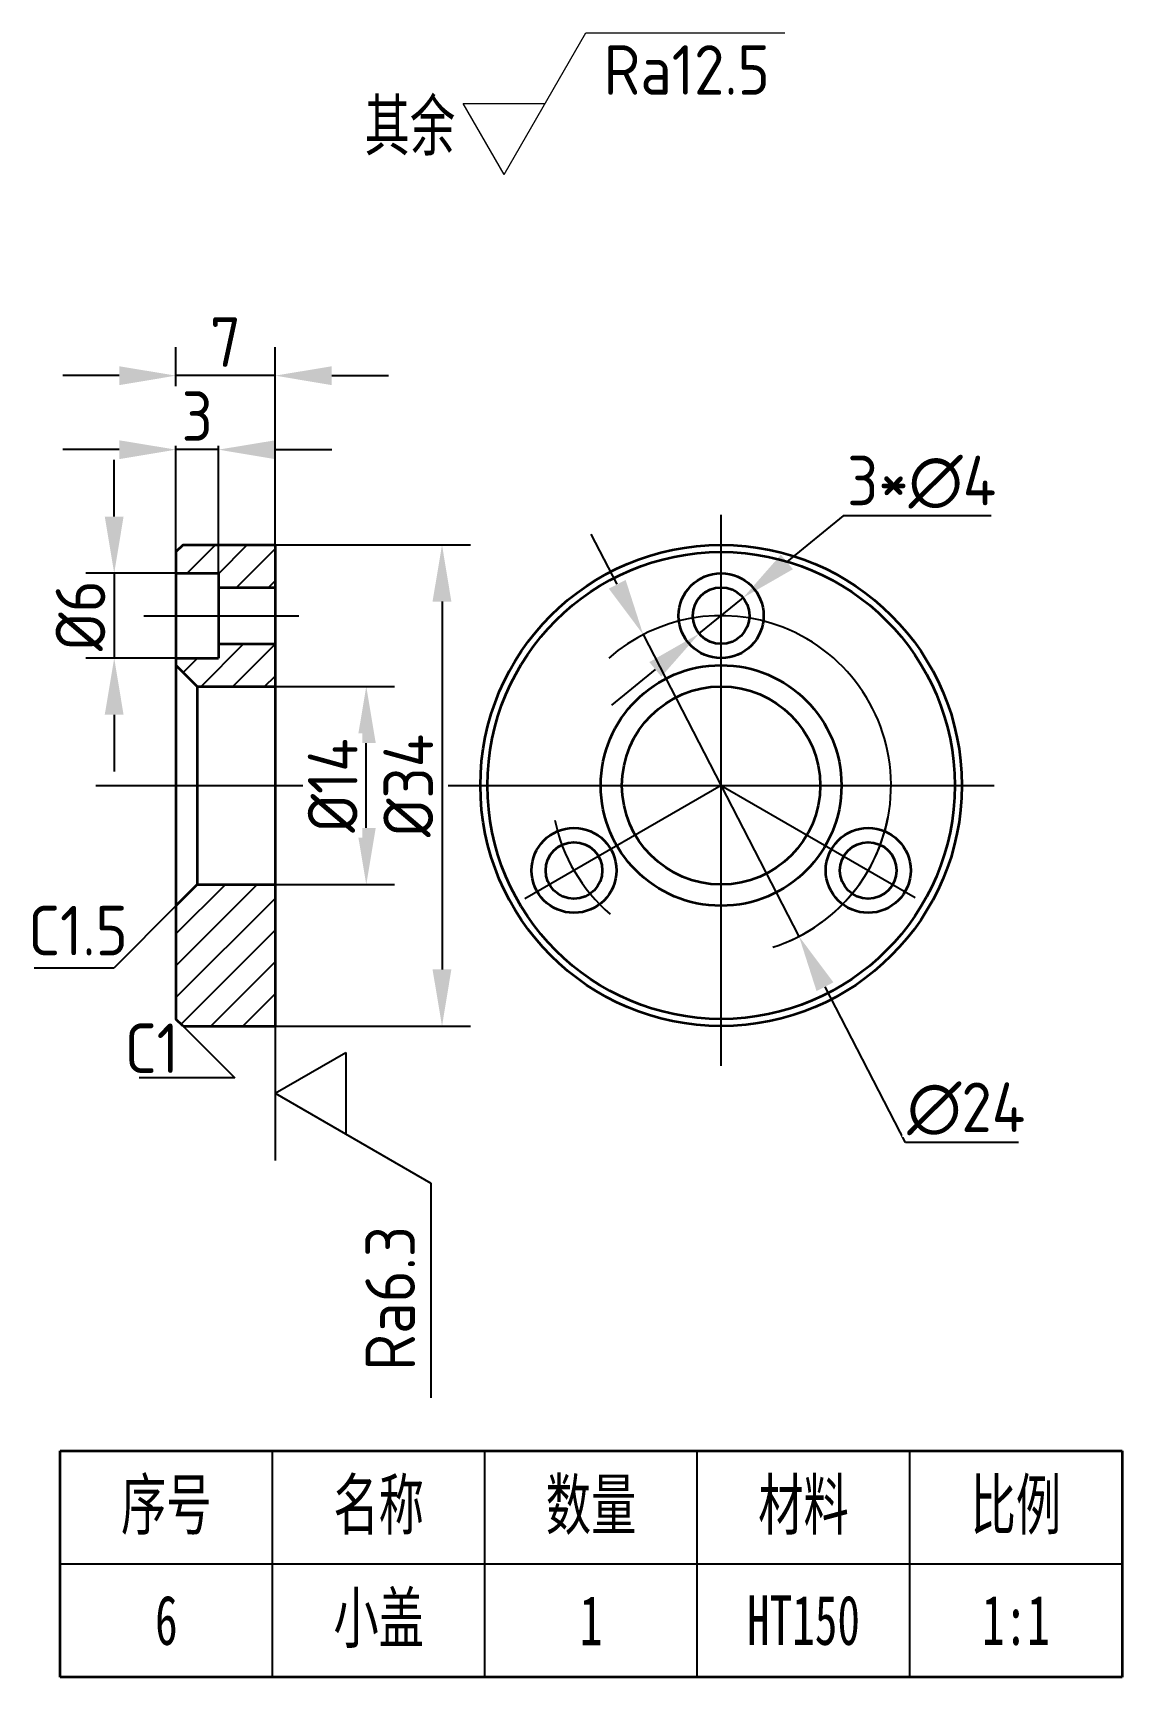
# Model space of a CAD drawing. Header units: millimetres. Extents: x 2187 to 2264, y 2077 to 2193.
import ezdxf

# ---------------------------------------------------------------- set-up
doc = ezdxf.new("R2010")
doc.units = ezdxf.units.MM
doc.linetypes.add('CENTERX2', pattern=[101.6, 63.5, -12.7, 12.7, -12.7])
for name, color, linetype in [('中心线', 1, 'CENTERX2'), ('标注', 3, 'Continuous'), ('细实线', 7, 'Continuous')]:
    doc.layers.add(name, color=color, linetype=linetype)
doc.layers.add('粗实线', color=7, linetype='Continuous', lineweight=35)
doc.styles.add('ISOCP', font='isocp.shx', dxfattribs={"height": 3.5})
doc.styles.add('仿宋', font='simfang.ttf', dxfattribs={"width": 0.67, "height": 3.5})
doc.styles.add('长仿宋体', font='simfang.ttf', dxfattribs={"width": 0.67, "height": 3.5})
doc.dimstyles.new('ISO-25$0', dxfattribs={"dimtxt": 3.5, "dimasz": 4, "dimexe": 2, "dimexo": 0, "dimtad": 1, "dimtoh": 1, "dimdsep": 46, "dimtxsty": 'ISOCP', "dimcen": 2.5, "dimadec": 0, "dimazin": 0, "dimtfac": 1, "dimtmove": 0, "dimatfit": 3, "dimfxl": 1, "dimtfill": 1, "dimarcsym": 0})
doc.dimstyles.new('ISO-25$3', dxfattribs={"dimtxt": 3.5, "dimasz": 4, "dimexe": 2, "dimexo": 0, "dimtad": 1, "dimtoh": 1, "dimdsep": 46, "dimtxsty": 'ISOCP', "dimcen": 2.5, "dimadec": 0, "dimazin": 0, "dimtfac": 1, "dimtmove": 0, "dimatfit": 3, "dimfxl": 1, "dimtfill": 1, "dimarcsym": 0})

# ---------------------------------------------------------------- blocks, each defined once
blk = doc.blocks.new('*U18')
at = {"layer": '粗实线'}
for radius in [3, 2]:
    blk.add_circle((0, 0), radius, dxfattribs=at)
blk = doc.blocks.new('*U19')
at = {"layer": '粗实线', "color": 0, "linetype": 'ByBlock', "lineweight": -2, "transparency": 16777216}
blk.add_blockref('*U18', (2748.5, 2276.74), dxfattribs=at)
for p, rotation in [((2738.11, 2258.74), 120), ((2758.89, 2258.74), 240)]:
    blk.add_blockref('*U18', p, dxfattribs=dict(at, rotation=rotation))
blk = doc.blocks.new('小明细框')
at = {"lineweight": 35}
for p, q in [((-75, 0), (-75, 16)), ((-75, 16), (0, 16)), ((0, 16), (0, 0)), ((0, 0), (-75, 0))]:
    blk.add_line(p, q, dxfattribs=at)
at = {"lineweight": -3}
for p, q in [((-60, 0), (-60, 16)), ((-45, 0), (-45, 16)), ((-30, 0), (-30, 16)), ((-15, 0), (-15, 16)), ((-75, 8), (0, 8))]:
    blk.add_line(p, q, dxfattribs=at)
at = {"lineweight": 35, "char_height": 3.5, "attachment_point": 5, "style": '仿宋'}
for s, insert in [('\\pxqc;序号', (-67.5, 12)), ('\\pxqc;名称', (-52.5, 12)), ('\\pxqc;数量', (-37.5, 12)), ('\\pxqc;材料', (-22.5, 12)), ('\\pxqc;比例', (-7.5, 12))]:
    blk.add_mtext_dynamic_manual_height_columns(s, width=15, gutter_width=17.5, heights=[0], dxfattribs=dict(at, insert=insert))
blk = doc.blocks.new('去除表面')
at = {"layer": '标注', "lineweight": 0}
for p, q in [((0, 0), (5.77, 10)), ((0, 0), (-2.89, 5)), ((-2.89, 5), (2.89, 5))]:
    blk.add_line(p, q, dxfattribs=at)
blk = doc.blocks.new('去除材料')
at = {"layer": '粗实线', "color": 3, "lineweight": 0}
blk.add_line((5.77, 10), (19.84, 10), dxfattribs=at)
blk.add_blockref('去除表面', (0, 0), dxfattribs=at)
blk = doc.blocks.new('RA12.5NEW')
at = {"color": 3, "lineweight": 35}
blk.add_blockref('去除材料', (0, 0), dxfattribs=at)
at = {"color": 3, "lineweight": 0, "insert": (7.03, 9.13), "char_height": 3.5, "attachment_point": 1, "style": 'ISOCP'}
blk.add_mtext_dynamic_manual_height_columns('Ra12.5', width=14.0667, gutter_width=17.5, heights=[0], dxfattribs=at)
blk = doc.blocks.new('*D20')
at = {"layer": 'Defpoints', "color": 0, "transparency": 16777216}
for p in [(2197.18, 2169.18), (2197.18, 2156.72), (2204.18, 2157.22)]:
    blk.add_point(p, dxfattribs=at)
at = {"layer": '标注', "color": 0, "lineweight": -2, "transparency": 16777216}
for p, q in [((2197.18, 2156.72), (2197.18, 2171.18)), ((2204.18, 2157.22), (2204.18, 2171.18)), ((2193.18, 2169.18), (2189.18, 2169.18)), ((2204.18, 2169.18), (2197.18, 2169.18)), ((2208.18, 2169.18), (2212.18, 2169.18))]:
    blk.add_line(p, q, dxfattribs=at)
at = {"layer": '标注', "color": 0, "transparency": 16777216}
for points in [[(2193.18, 2169.84), (2193.18, 2168.51), (2197.18, 2169.18)], [(2208.18, 2169.84), (2208.18, 2168.51), (2204.18, 2169.18)]]:
    blk.add_solid(points, dxfattribs=at)
at = {"layer": '标注', "color": 0, "transparency": 16777216, "insert": (2200.68, 2171.55), "char_height": 3.5, "attachment_point": 5, "style": 'ISOCP', "bg_fill": 3, "box_fill_scale": 1.1, "bg_fill_color": 256, "bg_fill_true_color": 13158600, "bg_fill_transparency": 0}
blk.add_mtext('7', dxfattribs=at)
blk = doc.blocks.new('*D21')
at = {"layer": 'Defpoints', "color": 0, "transparency": 16777216}
for p in [(2197.18, 2155.22), (2200.18, 2155.22)]:
    blk.add_point(p, dxfattribs=at)
at = {"layer": '标注', "color": 0, "lineweight": -2, "transparency": 16777216}
for p, q in [((2197.18, 2155.22), (2197.18, 2165.95)), ((2200.18, 2155.22), (2200.18, 2165.95)), ((2193.18, 2163.95), (2189.18, 2163.95)), ((2200.18, 2163.95), (2197.18, 2163.95)), ((2204.18, 2163.95), (2208.18, 2163.95))]:
    blk.add_line(p, q, dxfattribs=at)
at = {"layer": '标注', "color": 0, "transparency": 16777216}
for points in [[(2193.18, 2164.61), (2193.18, 2163.28), (2197.18, 2163.95)], [(2204.18, 2164.61), (2204.18, 2163.28), (2200.18, 2163.95)]]:
    blk.add_solid(points, dxfattribs=at)
at = {"layer": '标注', "color": 0, "transparency": 16777216, "insert": (2198.68, 2166.32), "char_height": 3.5, "attachment_point": 5, "style": 'ISOCP', "bg_fill": 3, "box_fill_scale": 1.1, "bg_fill_color": 256, "bg_fill_true_color": 13158600, "bg_fill_transparency": 0}
blk.add_mtext('3', dxfattribs=at)
at = {"layer": 'Defpoints', "color": 0, "transparency": 16777216}
blk.add_point((2197.18, 2163.95), dxfattribs=at)
blk = doc.blocks.new('*D22')
at = {"layer": 'Defpoints', "color": 0, "transparency": 16777216}
for p in [(2197.18, 2155.22), (2197.18, 2149.22)]:
    blk.add_point(p, dxfattribs=at)
at = {"layer": '标注', "color": 0, "lineweight": -2, "transparency": 16777216}
for p, q in [((2192.82, 2159.22), (2192.82, 2163.22)), ((2197.18, 2155.22), (2190.82, 2155.22)), ((2192.82, 2155.22), (2192.82, 2149.22)), ((2197.18, 2149.22), (2190.82, 2149.22)), ((2192.82, 2145.22), (2192.82, 2141.22))]:
    blk.add_line(p, q, dxfattribs=at)
at = {"layer": '标注', "color": 0, "transparency": 16777216}
for points in [[(2192.15, 2159.22), (2193.48, 2159.22), (2192.82, 2155.22)], [(2192.15, 2145.22), (2193.48, 2145.22), (2192.82, 2149.22)]]:
    blk.add_solid(points, dxfattribs=at)
at = {"layer": '标注', "color": 0, "transparency": 16777216, "insert": (2190.44, 2152.22), "char_height": 3.5, "attachment_point": 5, "rotation": 90, "style": 'ISOCP', "bg_fill": 3, "box_fill_scale": 1.1, "bg_fill_color": 256, "bg_fill_true_color": 13158600, "bg_fill_transparency": 0}
blk.add_mtext('%%C6', dxfattribs=at)
at = {"layer": 'Defpoints', "color": 0, "transparency": 16777216}
blk.add_point((2192.82, 2149.22), dxfattribs=at)
blk = doc.blocks.new('*D23')
at = {"layer": 'Defpoints', "color": 0, "transparency": 16777216}
for p in [(2204.18, 2157.22), (2204.18, 2123.22), (2215.97, 2123.22)]:
    blk.add_point(p, dxfattribs=at)
at = {"layer": '标注', "color": 0, "lineweight": -2, "transparency": 16777216}
for p, q in [((2204.18, 2157.22), (2217.97, 2157.22)), ((2215.97, 2153.22), (2215.97, 2127.22)), ((2204.18, 2123.22), (2217.97, 2123.22))]:
    blk.add_line(p, q, dxfattribs=at)
at = {"layer": '标注', "color": 0, "transparency": 16777216}
for points in [[(2215.3, 2153.22), (2216.63, 2153.22), (2215.97, 2157.22)], [(2215.3, 2127.22), (2216.63, 2127.22), (2215.97, 2123.22)]]:
    blk.add_solid(points, dxfattribs=at)
at = {"layer": '标注', "color": 0, "transparency": 16777216, "insert": (2213.59, 2140.22), "char_height": 3.5, "attachment_point": 5, "rotation": 90, "style": 'ISOCP', "bg_fill": 3, "box_fill_scale": 1.1, "bg_fill_color": 256, "bg_fill_true_color": 13158600, "bg_fill_transparency": 0}
blk.add_mtext('%%C34', dxfattribs=at)
blk = doc.blocks.new('*D24')
at = {"layer": 'Defpoints', "color": 0, "transparency": 16777216}
for p in [(2204.18, 2147.22), (2210.62, 2147.22), (2204.18, 2133.22)]:
    blk.add_point(p, dxfattribs=at)
at = {"layer": '标注', "color": 0, "lineweight": -2, "transparency": 16777216}
for p, q in [((2204.18, 2147.22), (2212.62, 2147.22)), ((2210.62, 2137.22), (2210.62, 2143.22)), ((2204.18, 2133.22), (2212.62, 2133.22))]:
    blk.add_line(p, q, dxfattribs=at)
at = {"layer": '标注', "color": 0, "transparency": 16777216}
for points in [[(2209.95, 2143.22), (2211.29, 2143.22), (2210.62, 2147.22)], [(2209.95, 2137.22), (2211.29, 2137.22), (2210.62, 2133.22)]]:
    blk.add_solid(points, dxfattribs=at)
at = {"layer": '标注', "color": 0, "transparency": 16777216, "insert": (2208.25, 2140.22), "char_height": 3.5, "attachment_point": 5, "rotation": 90, "style": 'ISOCP', "bg_fill": 3, "box_fill_scale": 1.1, "bg_fill_color": 256, "bg_fill_true_color": 13158600, "bg_fill_transparency": 0}
blk.add_mtext('%%C14', dxfattribs=at)
blk = doc.blocks.new('*D25')
at = {"layer": 'Defpoints', "color": 0, "transparency": 16777216}
for p in [(2230.18, 2150.88), (2241.18, 2129.56)]:
    blk.add_point(p, dxfattribs=at)
at = {"layer": '标注', "color": 0, "lineweight": -2, "transparency": 16777216}
for p, q in [((2228.34, 2154.44), (2226.51, 2157.99)), ((2230.18, 2150.88), (2241.18, 2129.56)), ((2248.69, 2115), (2243.02, 2126)), ((2256.67, 2115), (2248.69, 2115))]:
    blk.add_line(p, q, dxfattribs=at)
blk.add_arc((2235.68, 2140.22), 12, 287.7429, 68.6634, dxfattribs=at)
at = {"layer": '标注', "color": 0, "transparency": 16777216}
for points in [[(2228.94, 2154.74), (2227.75, 2154.13), (2230.18, 2150.88)], [(2243.61, 2126.31), (2242.42, 2125.69), (2241.18, 2129.56)]]:
    blk.add_solid(points, dxfattribs=at)
at = {"layer": '标注', "color": 0, "transparency": 16777216, "insert": (2252.99, 2117.37), "char_height": 3.5, "attachment_point": 5, "style": 'ISOCP', "bg_fill": 3, "box_fill_scale": 1.1, "bg_fill_color": 256, "bg_fill_true_color": 13158600, "bg_fill_transparency": 0}
blk.add_mtext('∅24', dxfattribs=at)
blk = doc.blocks.new('*D26')
at = {"layer": 'Defpoints', "color": 0, "transparency": 16777216}
for p in [(2237.23, 2153.48), (2234.13, 2150.95)]:
    blk.add_point(p, dxfattribs=at)
at = {"layer": '标注', "color": 0, "lineweight": -2, "transparency": 16777216}
for p, q in [((2244.31, 2159.27), (2240.33, 2156.02)), ((2254.74, 2159.27), (2244.31, 2159.27)), ((2234.13, 2150.95), (2237.23, 2153.48)), ((2231.03, 2148.42), (2227.94, 2145.89))]:
    blk.add_line(p, q, dxfattribs=at)
at = {"layer": '标注', "color": 0, "transparency": 16777216}
for points in [[(2239.9, 2156.53), (2240.75, 2155.5), (2237.23, 2153.48)], [(2230.61, 2148.94), (2231.46, 2147.91), (2234.13, 2150.95)]]:
    blk.add_solid(points, dxfattribs=at)
at = {"layer": '标注', "color": 0, "transparency": 16777216, "insert": (2249.84, 2161.65), "char_height": 3.5, "attachment_point": 5, "style": 'ISOCP', "bg_fill": 3, "box_fill_scale": 1.1, "bg_fill_color": 256, "bg_fill_true_color": 13158600, "bg_fill_transparency": 0}
blk.add_mtext('3*∅4', dxfattribs=at)

msp = doc.modelspace()

# ---------------------------------------------------------------- hatches: boundary and pattern name
at = {"layer": '细实线', "transparency": 33554687}
h = msp.add_hatch(dxfattribs=at)
h.set_pattern_fill('ANSI31', color=256, scale=0.5)
h.set_pattern_definition([(45, (-512.8201, -124.5214), (-1.122532, 1.122532), [])])
h.paths.add_polyline_path([(2204.18, 2150.219), (2200.18, 2150.219), (2200.18, 2149.219), (2197.18, 2149.219), (2197.18, 2148.719), (2198.68, 2147.219), (2204.18, 2147.219)])
h.paths.add_polyline_path([(2204.18, 2133.219), (2198.68, 2133.219), (2197.18, 2131.719), (2197.18, 2123.719), (2197.68, 2123.219), (2204.18, 2123.219)])
h.paths.add_polyline_path([(2204.18, 2157.219), (2197.68, 2157.219), (2197.18, 2156.719), (2197.18, 2155.219), (2200.18, 2155.219), (2200.18, 2154.219), (2204.18, 2154.219)])

# ---------------------------------------------------------------- linework, layer by layer
at = {"layer": '中心线'}
for p, q in [((2235.68, 2120.403), (2235.68, 2159.333)), ((2194.917, 2152.219), (2205.857, 2152.219)), ((2191.517, 2140.219), (2209.349, 2140.219)), ((2216.396, 2140.219), (2254.964, 2140.219)), ((2235.68, 2140.219), (2221.828, 2132.222)), ((2235.68, 2140.219), (2249.378, 2132.311))]:
    msp.add_line(p, q, dxfattribs=at)
for start, end in [(68.66337, 131.40962), (191.7631, 229.24101), (292.3549, 349.10738)]:
    msp.add_arc((2235.68, 2140.219), 12, start, end, dxfattribs=at)
at = {"layer": '标注'}
for p, q in [((2197.18, 2131.719), (2192.789, 2127.312)), ((2192.789, 2127.312), (2187.163, 2127.312)), ((2197.68, 2123.219), (2201.345, 2119.554)), ((2201.345, 2119.554), (2194.571, 2119.554))]:
    msp.add_line(p, q, dxfattribs=at)
at = {"layer": '标注', "lineweight": -3}
for p, q in [((2204.18, 2118.469), (2209.18, 2121.356)), ((2209.18, 2121.356), (2209.18, 2115.582)), ((2204.18, 2118.469), (2215.18, 2112.118)), ((2215.18, 2112.118), (2215.18, 2096.957))]:
    msp.add_line(p, q, dxfattribs=at)
at = {"layer": '粗实线'}
for p, q in [((2197.68, 2157.219), (2197.18, 2156.719)), ((2197.18, 2156.719), (2197.18, 2123.719)), ((2197.68, 2157.219), (2204.18, 2157.219)), ((2204.18, 2157.219), (2204.18, 2123.219)), ((2197.18, 2155.219), (2200.18, 2155.219)), ((2200.18, 2155.219), (2200.18, 2149.219)), ((2200.18, 2154.219), (2204.18, 2154.219)), ((2200.18, 2150.219), (2204.18, 2150.219)), ((2197.18, 2149.219), (2200.18, 2149.219)), ((2198.68, 2147.219), (2197.18, 2148.719)), ((2198.68, 2147.219), (2204.18, 2147.219)), ((2198.68, 2133.219), (2197.18, 2131.719)), ((2198.68, 2133.219), (2204.18, 2133.219)), ((2197.68, 2123.219), (2197.18, 2123.719)), ((2197.68, 2123.219), (2204.18, 2123.219))]:
    msp.add_line(p, q, dxfattribs=at)
at = {"layer": '粗实线', "ltscale": 0.3}
msp.add_line((2198.68, 2147.219), (2198.68, 2133.219), dxfattribs=at)
for radius in [17, 16.5]:
    msp.add_circle((2235.68, 2140.219), radius, dxfattribs=at)
at = {"layer": '粗实线'}
for radius in [8.5, 7]:
    msp.add_circle((2235.68, 2140.219), radius, dxfattribs=at)

# ---------------------------------------------------------------- block references
msp.add_blockref('*U19', (-512.82, -124.521), dxfattribs=at)
at = {"layer": '细实线'}
for name, p in [('RA12.5NEW', (2220.348, 2183.399)), ('小明细框', (2263.998, 2077.218))]:
    msp.add_blockref(name, p, dxfattribs=at)

# ---------------------------------------------------------------- texts
at = {"layer": '标注', "char_height": 3.5, "attachment_point": 1, "style": 'ISOCP'}
for s, width, insert in [('C1.5', 6.35438, (2186.74, 2131.718)), ('C1', 6.0701, (2193.56, 2123.403))]:
    msp.add_mtext_dynamic_manual_height_columns(s, width=width, gutter_width=17.5, heights=[0], dxfattribs=dict(at, insert=insert))
at = {"layer": '标注', "lineweight": -3, "insert": (2210.56, 2098.873), "char_height": 3.5, "attachment_point": 1, "rotation": 90, "style": 'ISOCP'}
msp.add_mtext_dynamic_manual_height_columns('Ra6.3', width=15.35364, gutter_width=17.5, heights=[0], dxfattribs=at)
at = {"layer": '细实线', "char_height": 3.5}
for s, width, insert, attachment_point, style in [('{\\C3;其余}', 7.98759, (2210.504, 2188.614), 1, '长仿宋体'), ('小盖', 15, (2211.498, 2081.218), 5, '长仿宋体'), ('6', 15, (2196.498, 2081.218), 5, '长仿宋体'), ('\\pxqc;1', 15, (2226.498, 2081.218), 5, '仿宋'), ('HT150', 15, (2241.498, 2081.218), 5, '长仿宋体'), ('\\pxqc;1:1', 15, (2256.498, 2081.218), 5, '长仿宋体')]:
    msp.add_mtext_dynamic_manual_height_columns(s, width=width, gutter_width=17.5, heights=[0], dxfattribs=dict(at, insert=insert, attachment_point=attachment_point, style=style))

# ---------------------------------------------------------------- next in the draw order: dimensions: what is measured, and where the dimension line sits
at = {"layer": '标注'}
dim = msp.add_linear_dim(base=(2197.18, 2169.175), p1=(2204.18, 2157.219), p2=(2197.18, 2156.719), dimstyle='ISO-25$0', dxfattribs=at)
dim.commit()
dim.dimension.update_dxf_attribs({"geometry": '*D20', "text_midpoint": (2200.68, 2171.55)})
dim = msp.add_diameter_dim_2p(p1=(2230.178, 2150.884), p2=(2241.182, 2129.555), dimstyle='ISO-25$3', dxfattribs=at)
dim.commit()
dim.dimension.update_dxf_attribs({"geometry": '*D25', "text_midpoint": (2252.994, 2114.997), "dimtype": 163})

# ---------------------------------------------------------------- next in the draw order: dimensions: what is measured, and where the dimension line sits
dim = msp.add_linear_dim(base=(2197.18, 2163.947), p1=(2200.18, 2155.219), p2=(2197.18, 2155.219), dimstyle='ISO-25$0', dxfattribs=at)
dim.commit()
dim.dimension.update_dxf_attribs({"geometry": '*D21', "text_midpoint": (2198.68, 2166.322)})
dim = msp.add_diameter_dim_2p(p1=(2234.131, 2150.954), p2=(2237.229, 2153.485), text='3*<>', dimstyle='ISO-25$3', dxfattribs=at)
dim.commit()
dim.dimension.update_dxf_attribs({"geometry": '*D26', "text_midpoint": (2249.838, 2159.274), "dimtype": 163})

# ---------------------------------------------------------------- next in the draw order: dimensions: what is measured, and where the dimension line sits
for base, p1, p2, picture, middle in [((2192.817, 2149.219), (2197.18, 2155.219), (2197.18, 2149.219), '*D22', (2190.442, 2152.219)), ((2215.968, 2123.219), (2204.18, 2157.219), (2204.18, 2123.219), '*D23', (2213.593, 2140.219))]:
    dim = msp.add_linear_dim(base=base, p1=p1, p2=p2, angle=90, text='%%C<>', dimstyle='ISO-25$0', dxfattribs=at)
    dim.commit()
    dim.dimension.update_dxf_attribs({"geometry": picture, "text_midpoint": middle})

# ---------------------------------------------------------------- next in the draw order: linework, layer by layer
msp.add_line((2204.18, 2123.219), (2204.18, 2113.718), dxfattribs=at)

# ---------------------------------------------------------------- next in the draw order: dimensions: what is measured, and where the dimension line sits
dim = msp.add_linear_dim(base=(2210.62, 2147.219), p1=(2204.18, 2133.219), p2=(2204.18, 2147.219), angle=90, text='%%C<>', dimstyle='ISO-25$0', dxfattribs=at)
dim.commit()
dim.dimension.update_dxf_attribs({"geometry": '*D24', "text_midpoint": (2208.245, 2140.219)})

doc.saveas('drawing.dxf')
